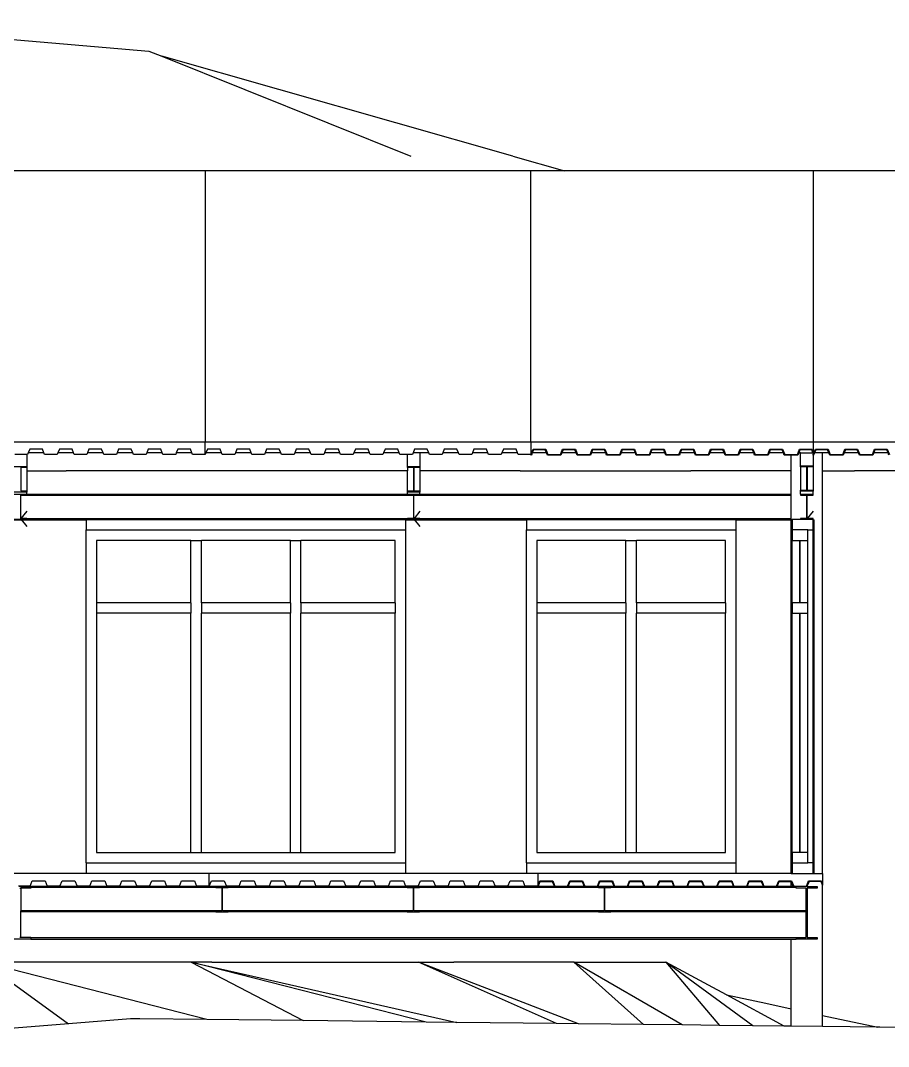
# Model space of a CAD drawing. Extents: x -32.1 to 32.1, y -10.5 to 12.1.
# Drawn here: x 13.04 to 21.32, y 2.33 to 12.11 of the extents above; entities that cross this region are included whole.
import ezdxf

# ---------------------------------------------------------------- set-up
doc = ezdxf.new("R2010")
doc.units = 0
doc.layers.get('0').update_dxf_attribs({"linetype": 'CONTINUOUS'})
doc.layers.add('SECTIONCUTEDGES', color=7, linetype='CONTINUOUS')

msp = doc.modelspace()

# ---------------------------------------------------------------- linework, layer by layer
for p, q in [((10.8756, 12.1131), (14.2617, 11.8211)), ((14.2617, 11.8211), (14.3842, 11.772)), ((17.7317, 10.8211), (14.3842, 11.772)), ((14.3842, 11.772), (16.7617, 10.8211)), ((17.7317, 10.8211), (18.2248, 10.6806)), ((13.4261, 10.6806), (12.3518, 10.6806)), ((13.4823, 10.6806), (13.4261, 10.6806)), ((14.7028, 10.6806), (13.4823, 10.6806)), ((14.7992, 10.6806), (14.7028, 10.6806)), ((14.7992, 10.6806), (14.7992, 8.0976)), ((14.8595, 10.6806), (14.7992, 10.6806)), ((14.9164, 10.6806), (14.8595, 10.6806)), ((14.9899, 10.6806), (14.9164, 10.6806)), ((15.3112, 10.6806), (14.9899, 10.6806)), ((17.0216, 10.6806), (15.3112, 10.6806)), ((17.1129, 10.6806), (17.0216, 10.6806)), ((17.9058, 10.6806), (17.1129, 10.6806)), ((17.9058, 8.0976), (17.9058, 10.6806)), ((17.9466, 10.6806), (17.9058, 10.6806)), ((18.1405, 10.6806), (17.9466, 10.6806)), ((18.2248, 10.6806), (18.1405, 10.6806)), ((20.5988, 10.6806), (18.2248, 10.6806)), ((20.5988, 10.6806), (20.5988, 8.0976)), ((23.2918, 10.6806), (20.5988, 10.6806)), ((13.0972, 7.976), (13.0972, 7.8621)), ((13.2599, 7.9916), (13.111, 7.9916)), ((13.5423, 7.9916), (13.3934, 7.9916)), ((13.8247, 7.9916), (13.6758, 7.9916)), ((14.1071, 7.9916), (13.9582, 7.9916)), ((14.3895, 7.9916), (14.2406, 7.9916)), ((14.672, 7.9916), (14.523, 7.9916)), ((14.9544, 7.9916), (14.8054, 7.9916)), ((15.2172, 7.9916), (15.0879, 7.9916)), ((15.2368, 7.9916), (15.2172, 7.9916)), ((15.5192, 7.9916), (15.3703, 7.9916)), ((15.8016, 7.9916), (15.6527, 7.9916)), ((15.9647, 7.9916), (15.9351, 7.9916)), ((16.084, 7.9916), (15.9647, 7.9916)), ((16.3664, 7.9916), (16.2175, 7.9916)), ((16.6488, 7.9916), (16.4999, 7.9916)), ((16.7272, 7.8621), (16.7272, 7.976)), ((16.8472, 7.9916), (16.7823, 7.9916)), ((16.8511, 7.9916), (16.8472, 7.9916)), ((16.8472, 7.9916), (16.8472, 7.8621)), ((16.9313, 7.9916), (16.8511, 7.9916)), ((17.2137, 7.9916), (17.0648, 7.9916)), ((17.4961, 7.9916), (17.3472, 7.9916)), ((17.686, 7.9916), (17.6296, 7.9916)), ((17.7785, 7.9916), (17.686, 7.9916)), ((18.0547, 7.9916), (17.9182, 7.9916)), ((18.3371, 7.9916), (18.2006, 7.9916)), ((18.6195, 7.9916), (18.483, 7.9916)), ((18.9019, 7.9916), (18.7655, 7.9916)), ((19.1667, 7.9916), (19.0479, 7.9916)), ((19.1844, 7.9916), (19.1667, 7.9916)), ((19.3617, 7.9916), (19.3303, 7.9916)), ((19.4668, 7.9916), (19.3617, 7.9916)), ((19.6636, 7.9916), (19.6127, 7.9916)), ((19.7492, 7.9916), (19.6636, 7.9916)), ((20.0316, 7.9916), (19.8951, 7.9916)), ((20.314, 7.9916), (20.1775, 7.9916)), ((20.3872, 7.8211), (20.3872, 7.9702)), ((20.4772, 7.9916), (20.4599, 7.9916)), ((20.4772, 7.9916), (20.5964, 7.9916)), ((20.4772, 7.8688), (20.4772, 7.9916)), ((20.5972, 7.9897), (20.5972, 7.8688)), ((20.6872, 7.9916), (20.6112, 7.9916)), ((20.7477, 7.9916), (20.6872, 7.9916)), ((20.6872, 7.8211), (20.6872, 7.9916)), ((21.0301, 7.9916), (20.8936, 7.9916)), ((21.1815, 7.9916), (21.1761, 7.9916)), ((21.3125, 7.9916), (21.1815, 7.9916)), ((13.0972, 7.8522), (13.0972, 7.8211)), ((16.7272, 7.8522), (16.7272, 7.8211)), ((16.8472, 7.8522), (16.8472, 7.8211)), ((20.4772, 7.8589), (20.4772, 7.6354)), ((20.5972, 7.8589), (20.5972, 7.6354)), ((13.0972, 7.8211), (13.4717, 7.8211)), ((13.0972, 7.8211), (13.0972, 7.6288)), ((14.5417, 7.8211), (13.4717, 7.8211)), ((15.3417, 7.8211), (14.5417, 7.8211)), ((15.3517, 7.8211), (15.3417, 7.8211)), ((16.1217, 7.8211), (15.3517, 7.8211)), ((16.7272, 7.8211), (16.1217, 7.8211)), ((16.7272, 7.6288), (16.7272, 7.8211)), ((16.8472, 7.8211), (16.8472, 7.6288)), ((17.0217, 7.8211), (16.8472, 7.8211)), ((17.0417, 7.8211), (17.0217, 7.8211)), ((17.8017, 7.8211), (17.0417, 7.8211)), ((17.8017, 7.8211), (17.8617, 7.8211)), ((17.8617, 7.8211), (18.8117, 7.8211)), ((18.8117, 7.8211), (19.4317, 7.8211)), ((20.3872, 7.8211), (19.4317, 7.8211)), ((20.3872, 7.5971), (20.3872, 7.8211)), ((20.6872, 7.8211), (20.9917, 7.8211)), ((20.6872, 7.1896), (20.6872, 7.8211)), ((21.2617, 7.8211), (20.9917, 7.8211)), ((22.9617, 7.8211), (21.2617, 7.8211)), ((13.0972, 7.5971), (13.0972, 7.6188)), ((13.0972, 7.5971), (13.2768, 7.5971)), ((13.0972, 7.5873), (16.7272, 7.5873)), ((13.2768, 7.5971), (13.7584, 7.5971)), ((13.7584, 7.5971), (13.9734, 7.5971)), ((13.9734, 7.5971), (15.4323, 7.5971)), ((15.4323, 7.5971), (15.5981, 7.5971)), ((15.5981, 7.5971), (15.7952, 7.5971)), ((15.7952, 7.5971), (16.7272, 7.5971)), ((16.7272, 7.5971), (16.7272, 7.6188)), ((16.8472, 7.5971), (16.8472, 7.6188)), ((16.8472, 7.5971), (17.1066, 7.5971)), ((16.8472, 7.5873), (20.3872, 7.5873)), ((17.1066, 7.5971), (17.2477, 7.5971)), ((17.2477, 7.5971), (17.4673, 7.5971)), ((17.4673, 7.5971), (18.8408, 7.5971)), ((18.8408, 7.5971), (19.0379, 7.5971)), ((19.0379, 7.5971), (19.4769, 7.5971)), ((19.4769, 7.5971), (20.3872, 7.5971)), ((20.3872, 7.5873), (20.3872, 7.5971)), ((20.3872, 7.3669), (20.3872, 7.5873)), ((20.4772, 7.5971), (20.4772, 7.6255)), ((20.5972, 7.5971), (20.5972, 7.6255)), ((13.0972, 7.4354), (13.0411, 7.3669)), ((16.8472, 7.4354), (16.7911, 7.3669)), ((20.5972, 7.4354), (20.5411, 7.3669)), ((12.5122, 7.3528), (13.6622, 7.3528)), ((13.0414, 7.3571), (13.0972, 7.289)), ((13.0972, 7.3669), (16.7272, 7.3669)), ((13.0972, 7.3571), (16.7272, 7.3571)), ((13.6622, 7.3528), (13.6622, 7.2571)), ((16.7122, 7.3528), (17.8622, 7.3528)), ((16.7122, 7.2571), (16.7122, 7.3528)), ((16.7914, 7.3571), (16.8472, 7.289)), ((16.8472, 7.3669), (20.3872, 7.3669)), ((16.8472, 7.3571), (20.3872, 7.3571)), ((17.8622, 7.3528), (17.8622, 7.2571)), ((19.8622, 7.3528), (20.3872, 7.3528)), ((19.8622, 7.2571), (19.8622, 7.3528)), ((20.3872, 7.3571), (20.3872, 7.3669)), ((20.3872, 7.3571), (20.3972, 7.3571)), ((20.3872, 3.9828), (20.3872, 7.3528)), ((20.3872, 7.3528), (20.3972, 7.3528)), ((20.5972, 7.3528), (20.6072, 7.3528)), ((20.6072, 3.9828), (20.6072, 7.3528)), ((13.6622, 4.0828), (13.6622, 7.2571)), ((13.6622, 7.2571), (16.7122, 7.2571)), ((16.7122, 4.0828), (16.7122, 7.2571)), ((17.8622, 4.0828), (17.8622, 7.2571)), ((17.8622, 7.2571), (19.8622, 7.2571)), ((19.8622, 4.0828), (19.8622, 7.2571)), ((20.5972, 4.0828), (20.5972, 7.2571)), ((20.5972, 7.2571), (20.5972, 4.0828)), ((13.7622, 7.1571), (13.7622, 6.5628)), ((14.6622, 7.1571), (13.7622, 7.1571)), ((14.6622, 7.1571), (14.7622, 7.1571)), ((14.6622, 6.5628), (14.6622, 7.1571)), ((14.7622, 6.5628), (14.7622, 7.1571)), ((15.6122, 7.1571), (14.7622, 7.1571)), ((15.6122, 7.1571), (15.7122, 7.1571)), ((15.6122, 6.5628), (15.6122, 7.1571)), ((15.7122, 6.5628), (15.7122, 7.1571)), ((16.6122, 7.1571), (15.7122, 7.1571)), ((16.6122, 6.5628), (16.6122, 7.1571)), ((17.9622, 7.1571), (17.9622, 6.5628)), ((18.8122, 7.1571), (17.9622, 7.1571)), ((18.8122, 7.1571), (18.9122, 7.1571)), ((18.8122, 6.5628), (18.8122, 7.1571)), ((18.9122, 6.5628), (18.9122, 7.1571)), ((19.7622, 7.1571), (18.9122, 7.1571)), ((19.7622, 6.5628), (19.7622, 7.1571)), ((20.3972, 6.5628), (20.3972, 7.1571)), ((20.5472, 6.5628), (20.5472, 7.1571)), ((20.6872, 6.8211), (20.6872, 7.1896)), ((20.6872, 6.5075), (20.6872, 6.8211)), ((14.6622, 6.5628), (13.7622, 6.5628)), ((13.7622, 6.5628), (13.7622, 6.4628)), ((14.6622, 6.5628), (14.6622, 6.4628)), ((15.6122, 6.5628), (14.7622, 6.5628)), ((14.7622, 6.5628), (14.7622, 6.4628)), ((15.6122, 6.5628), (15.6122, 6.4628)), ((16.6122, 6.5628), (15.7122, 6.5628)), ((15.7122, 6.5628), (15.7122, 6.4628)), ((16.6122, 6.5628), (16.6122, 6.4628)), ((18.8122, 6.5628), (17.9622, 6.5628)), ((17.9622, 6.5628), (17.9622, 6.4628)), ((18.8122, 6.5628), (18.8122, 6.4628)), ((19.7622, 6.5628), (18.9122, 6.5628)), ((18.9122, 6.5628), (18.9122, 6.4628)), ((19.7622, 6.5628), (19.7622, 6.4628)), ((14.6622, 6.4628), (13.7622, 6.4628)), ((13.7622, 6.4628), (13.7622, 4.1828)), ((14.6622, 4.1828), (14.6622, 6.4628)), ((15.6122, 6.4628), (14.7622, 6.4628)), ((14.7622, 4.1828), (14.7622, 6.4628)), ((15.6122, 4.1828), (15.6122, 6.4628)), ((16.6122, 6.4628), (15.7122, 6.4628)), ((15.7122, 4.1828), (15.7122, 6.4628)), ((16.6122, 4.1828), (16.6122, 6.4628)), ((18.8122, 6.4628), (17.9622, 6.4628)), ((17.9622, 6.4628), (17.9622, 4.1828)), ((18.8122, 4.1828), (18.8122, 6.4628)), ((19.7622, 6.4628), (18.9122, 6.4628)), ((18.9122, 4.1828), (18.9122, 6.4628)), ((19.7622, 4.1828), (19.7622, 6.4628)), ((20.3972, 4.1828), (20.3972, 6.4628)), ((20.5472, 4.1828), (20.5472, 6.4628)), ((20.6872, 5.9641), (20.6872, 6.5075)), ((20.6872, 5.8975), (20.6872, 5.9641)), ((20.6872, 5.8211), (20.6872, 5.8975)), ((20.6872, 4.9237), (20.6872, 5.8211)), ((20.6872, 4.8705), (20.6872, 4.9237)), ((20.6872, 4.8211), (20.6872, 4.8705)), ((20.6872, 3.9828), (20.6872, 4.8211)), ((13.7622, 4.1828), (14.6622, 4.1828)), ((14.6622, 4.1828), (14.7622, 4.1828)), ((14.7622, 4.1828), (15.6122, 4.1828)), ((15.6122, 4.1828), (15.7122, 4.1828)), ((15.7122, 4.1828), (16.6122, 4.1828)), ((17.9622, 4.1828), (18.8122, 4.1828)), ((18.8122, 4.1828), (18.9122, 4.1828)), ((18.9122, 4.1828), (19.7622, 4.1828)), ((13.6622, 4.0828), (16.7122, 4.0828)), ((13.6622, 4.0828), (13.6622, 3.9828)), ((16.7122, 3.9828), (16.7122, 4.0828)), ((17.8622, 4.0828), (19.8622, 4.0828)), ((17.8622, 4.0828), (17.8622, 3.9828)), ((19.8622, 3.9828), (19.8622, 4.0828)), ((13.0291, 3.8411), (13.0391, 3.8411)), ((13.1341, 3.8473), (13.0391, 3.8473)), ((13.0391, 3.8473), (13.0391, 3.8411)), ((13.1502, 3.8571), (13.1341, 3.8571)), ((14.8991, 3.8473), (13.1341, 3.8473)), ((14.8991, 3.8571), (13.1502, 3.8571)), ((16.5338, 3.8571), (15.0191, 3.8571)), ((16.7241, 3.8473), (15.0191, 3.8473)), ((16.608, 3.8571), (16.5338, 3.8571)), ((16.7241, 3.8571), (16.608, 3.8571)), ((17.9709, 3.8571), (16.8441, 3.8571)), ((18.5491, 3.8473), (16.8441, 3.8473)), ((18.1297, 3.8571), (17.9748, 3.8571)), ((17.9758, 3.8571), (17.9758, 3.8593)), ((18.4146, 3.8571), (18.2597, 3.8571)), ((18.5491, 3.8571), (18.5446, 3.8571)), ((18.6994, 3.8571), (18.6691, 3.8571)), ((20.4372, 3.8473), (18.6691, 3.8473)), ((18.9843, 3.8571), (18.8294, 3.8571)), ((19.2692, 3.8571), (19.1143, 3.8571)), ((19.554, 3.8571), (19.3991, 3.8571)), ((19.8389, 3.8571), (19.684, 3.8571)), ((20.0732, 3.8571), (19.9688, 3.8571)), ((20.1237, 3.8571), (20.0732, 3.8571)), ((20.3872, 3.8571), (20.2537, 3.8571)), ((20.3872, 3.8571), (20.3872, 3.9071)), ((20.4086, 3.8571), (20.3872, 3.8571)), ((20.6872, 3.8314), (20.6872, 3.8724)), ((20.6872, 3.685), (20.6872, 3.8314)), ((14.8991, 3.6269), (13.0391, 3.6269)), ((16.7241, 3.6269), (15.0191, 3.6269)), ((18.5491, 3.6269), (16.8441, 3.6269)), ((20.5322, 3.6269), (18.6691, 3.6269)), ((20.6872, 3.4436), (20.6872, 3.685)), ((14.8991, 3.6171), (13.0391, 3.6171)), ((16.7241, 3.6171), (15.0191, 3.6171)), ((18.5491, 3.6171), (16.8441, 3.6171)), ((20.5322, 3.6171), (18.6691, 3.6171)), ((20.6872, 3.1282), (20.6872, 3.4436)), ((13.0391, 3.3731), (13.0291, 3.3731)), ((13.1341, 3.3731), (20.4372, 3.3731)), ((13.1341, 3.3571), (13.9533, 3.3571)), ((13.9533, 3.3571), (14.285, 3.3571)), ((14.285, 3.3571), (16.9807, 3.3571)), ((16.9807, 3.3571), (18.0432, 3.3571)), ((18.0432, 3.3571), (18.1314, 3.3571)), ((18.1314, 3.3571), (19.2141, 3.3571)), ((19.2141, 3.3571), (19.9983, 3.3571)), ((19.9983, 3.3571), (20.3872, 3.3571)), ((20.3872, 3.2279), (20.3872, 3.3571)), ((20.3872, 3.3571), (20.4372, 3.3571)), ((20.3872, 2.8211), (20.3872, 3.2279)), ((14.8154, 2.5905), (12.6838, 3.1371)), ((12.6838, 3.1371), (13.4957, 2.5487)), ((13.4106, 3.1371), (12.8463, 3.1371)), ((14.3713, 3.1371), (13.4106, 3.1371)), ((14.6638, 3.1371), (14.3713, 3.1371)), ((16.9053, 2.5667), (14.6638, 3.1371)), ((14.6638, 3.1371), (15.7332, 2.5801)), ((14.6638, 3.1371), (17.1996, 2.5634)), ((14.8603, 3.1371), (14.6638, 3.1371)), ((14.8603, 3.1371), (16.8338, 3.1371)), ((18.1489, 2.5526), (16.8338, 3.1371)), ((18.3597, 2.5502), (16.8338, 3.1371)), ((16.8338, 3.1371), (17.1699, 3.1371)), ((18.3138, 3.1371), (17.1699, 3.1371)), ((19.3486, 2.5389), (18.3138, 3.1371)), ((18.3138, 3.1371), (18.979, 2.5431)), ((18.3138, 3.1371), (18.7362, 3.1371)), ((18.7362, 3.1371), (18.8662, 3.1371)), ((18.8662, 3.1371), (19.1938, 3.1371)), ((20.0238, 2.5312), (19.1938, 3.1371)), ((19.1938, 3.1371), (19.7057, 2.5348)), ((19.6005, 2.9172), (19.1938, 3.1371)), ((20.6872, 2.8211), (20.6872, 3.1282)), ((19.7715, 2.8248), (19.6005, 2.9172)), ((19.7715, 2.8248), (20.1474, 2.7448)), ((20.3208, 2.5278), (19.7715, 2.8248)), ((20.1474, 2.7448), (20.3872, 2.6938)), ((20.3872, 2.7133), (20.3872, 2.8211)), ((20.6872, 2.6439), (20.6872, 2.8211)), ((20.3872, 2.6938), (20.3872, 2.7133)), ((20.3872, 2.5271), (20.3872, 2.6938)), ((20.6872, 2.63), (20.6872, 2.6439)), ((20.6872, 2.63), (21.215, 2.5177)), ((20.6872, 2.5237), (20.6872, 2.63))]:
    msp.add_line(p, q)
at = {"layer": 'SECTIONCUTEDGES'}
for p, q in [((11.6927, 8.0976), (14.7992, 8.0976)), ((13.1249, 8.0267), (13.111, 7.9916)), ((13.2459, 8.0267), (13.1249, 8.0267)), ((13.2599, 7.9916), (13.2459, 8.0267)), ((13.4073, 8.0267), (13.3934, 7.9916)), ((13.5284, 8.0267), (13.4073, 8.0267)), ((13.5423, 7.9916), (13.5284, 8.0267)), ((13.6897, 8.0267), (13.6758, 7.9916)), ((13.8108, 8.0267), (13.6897, 8.0267)), ((13.8247, 7.9916), (13.8108, 8.0267)), ((13.9721, 8.0267), (13.9582, 7.9916)), ((14.0932, 8.0267), (13.9721, 8.0267)), ((14.1071, 7.9916), (14.0932, 8.0267)), ((14.2546, 8.0267), (14.2406, 7.9916)), ((14.3756, 8.0267), (14.2546, 8.0267)), ((14.3895, 7.9916), (14.3756, 8.0267)), ((14.537, 8.0267), (14.523, 7.9916)), ((14.658, 8.0267), (14.537, 8.0267)), ((14.672, 7.9916), (14.658, 8.0267)), ((14.7992, 8.0976), (17.9058, 8.0976)), ((14.7992, 7.976), (14.7992, 8.0976)), ((14.8194, 8.0267), (14.8054, 7.9916)), ((14.9404, 8.0267), (14.8194, 8.0267)), ((14.9544, 7.9916), (14.9404, 8.0267)), ((15.1018, 8.0267), (15.0879, 7.9916)), ((15.2228, 8.0267), (15.1018, 8.0267)), ((15.2368, 7.9916), (15.2228, 8.0267)), ((15.3842, 8.0267), (15.3703, 7.9916)), ((15.5052, 8.0267), (15.3842, 8.0267)), ((15.5192, 7.9916), (15.5052, 8.0267)), ((15.6666, 8.0267), (15.6527, 7.9916)), ((15.7877, 8.0267), (15.6666, 8.0267)), ((15.8016, 7.9916), (15.7877, 8.0267)), ((15.949, 8.0267), (15.9351, 7.9916)), ((16.0701, 8.0267), (15.949, 8.0267)), ((16.084, 7.9916), (16.0701, 8.0267)), ((16.2315, 8.0267), (16.2175, 7.9916)), ((16.3525, 8.0267), (16.2315, 8.0267)), ((16.3664, 7.9916), (16.3525, 8.0267)), ((16.5139, 8.0267), (16.4999, 7.9916)), ((16.6349, 8.0267), (16.5139, 8.0267)), ((16.6488, 7.9916), (16.6349, 8.0267)), ((16.7963, 8.0267), (16.7823, 7.9916)), ((16.9173, 8.0267), (16.7963, 8.0267)), ((16.9313, 7.9916), (16.9173, 8.0267)), ((17.0787, 8.0267), (17.0648, 7.9916)), ((17.1997, 8.0267), (17.0787, 8.0267)), ((17.2137, 7.9916), (17.1997, 8.0267)), ((17.3611, 8.0267), (17.3472, 7.9916)), ((17.4821, 8.0267), (17.3611, 8.0267)), ((17.4961, 7.9916), (17.4821, 8.0267)), ((17.6435, 8.0267), (17.6296, 7.9916)), ((17.7646, 8.0267), (17.6435, 8.0267)), ((17.7785, 7.9916), (17.7646, 8.0267)), ((17.9058, 8.0976), (17.9058, 7.976)), ((17.9058, 8.0976), (20.5988, 8.0976)), ((17.9058, 7.976), (17.9259, 8.0267)), ((17.9298, 8.0209), (17.9182, 7.9916)), ((17.9259, 8.0267), (18.047, 8.0267)), ((18.0431, 8.0209), (17.9298, 8.0209)), ((18.0547, 7.9916), (18.0431, 8.0209)), ((18.047, 8.0267), (18.0671, 7.976)), ((18.1882, 7.976), (18.2084, 8.0267)), ((18.2123, 8.0209), (18.2006, 7.9916)), ((18.2084, 8.0267), (18.3294, 8.0267)), ((18.3255, 8.0209), (18.2123, 8.0209)), ((18.3371, 7.9916), (18.3255, 8.0209)), ((18.3294, 8.0267), (18.3496, 7.976)), ((18.4706, 7.976), (18.4908, 8.0267)), ((18.4947, 8.0209), (18.483, 7.9916)), ((18.4908, 8.0267), (18.6118, 8.0267)), ((18.6079, 8.0209), (18.4947, 8.0209)), ((18.6195, 7.9916), (18.6079, 8.0209)), ((18.6118, 8.0267), (18.632, 7.976)), ((18.753, 7.976), (18.7732, 8.0267)), ((18.7771, 8.0209), (18.7655, 7.9916)), ((18.7732, 8.0267), (18.8942, 8.0267)), ((18.8903, 8.0209), (18.7771, 8.0209)), ((18.9019, 7.9916), (18.8903, 8.0209)), ((18.8942, 8.0267), (18.9144, 7.976)), ((19.0354, 7.976), (19.0556, 8.0267)), ((19.0595, 8.0209), (19.0479, 7.9916)), ((19.0556, 8.0267), (19.1766, 8.0267)), ((19.1727, 8.0209), (19.0595, 8.0209)), ((19.1844, 7.9916), (19.1727, 8.0209)), ((19.1766, 8.0267), (19.1968, 7.976)), ((19.3178, 7.976), (19.338, 8.0267)), ((19.3419, 8.0209), (19.3303, 7.9916)), ((19.338, 8.0267), (19.459, 8.0267)), ((19.4551, 8.0209), (19.3419, 8.0209)), ((19.4668, 7.9916), (19.4551, 8.0209)), ((19.459, 8.0267), (19.4792, 7.976)), ((19.6002, 7.976), (19.6204, 8.0267)), ((19.6243, 8.0209), (19.6127, 7.9916)), ((19.6204, 8.0267), (19.7415, 8.0267)), ((19.7375, 8.0209), (19.6243, 8.0209)), ((19.7492, 7.9916), (19.7375, 8.0209)), ((19.7415, 8.0267), (19.7616, 7.976)), ((19.8827, 7.976), (19.9028, 8.0267)), ((19.9067, 8.0209), (19.8951, 7.9916)), ((19.9028, 8.0267), (20.0239, 8.0267)), ((20.02, 8.0209), (19.9067, 8.0209)), ((20.0316, 7.9916), (20.02, 8.0209)), ((20.0239, 8.0267), (20.044, 7.976)), ((20.1651, 7.976), (20.1852, 8.0267)), ((20.1892, 8.0209), (20.1775, 7.9916)), ((20.1852, 8.0267), (20.3063, 8.0267)), ((20.3024, 8.0209), (20.1892, 8.0209)), ((20.314, 7.9916), (20.3024, 8.0209)), ((20.3063, 8.0267), (20.3265, 7.976)), ((20.4475, 7.976), (20.4677, 8.0267)), ((20.4716, 8.0209), (20.4599, 7.9916)), ((20.4677, 8.0267), (20.5887, 8.0267)), ((20.5848, 8.0209), (20.4716, 8.0209)), ((20.5964, 7.9916), (20.5848, 8.0209)), ((20.5887, 8.0267), (20.5988, 8.0013)), ((20.5988, 8.0976), (20.5988, 8.0013)), ((20.5988, 8.0976), (23.2918, 8.0976)), ((20.5988, 7.976), (20.619, 8.0267)), ((20.6229, 8.0209), (20.6112, 7.9916)), ((20.619, 8.0267), (20.74, 8.0267)), ((20.7361, 8.0209), (20.6229, 8.0209)), ((20.7477, 7.9916), (20.7361, 8.0209)), ((20.74, 8.0267), (20.7602, 7.976)), ((20.8812, 7.976), (20.9014, 8.0267)), ((20.9053, 8.0209), (20.8936, 7.9916)), ((20.9014, 8.0267), (21.0224, 8.0267)), ((21.0185, 8.0209), (20.9053, 8.0209)), ((21.0301, 7.9916), (21.0185, 8.0209)), ((21.0224, 8.0267), (21.0426, 7.976)), ((21.1636, 7.976), (21.1838, 8.0267)), ((21.1877, 8.0209), (21.1761, 7.9916)), ((21.1838, 8.0267), (21.3048, 8.0267)), ((21.3009, 8.0209), (21.1877, 8.0209)), ((21.3125, 7.9916), (21.3009, 8.0209)), ((21.3048, 8.0267), (21.325, 7.976)), ((13.0972, 7.976), (12.9837, 7.976)), ((13.1047, 7.976), (13.0972, 7.976)), ((13.111, 7.9916), (13.1047, 7.976)), ((13.2661, 7.976), (13.2599, 7.9916)), ((13.3871, 7.976), (13.2661, 7.976)), ((13.3934, 7.9916), (13.3871, 7.976)), ((13.5485, 7.976), (13.5423, 7.9916)), ((13.6696, 7.976), (13.5485, 7.976)), ((13.6758, 7.9916), (13.6696, 7.976)), ((13.8309, 7.976), (13.8247, 7.9916)), ((13.952, 7.976), (13.8309, 7.976)), ((13.9582, 7.9916), (13.952, 7.976)), ((14.1134, 7.976), (14.1071, 7.9916)), ((14.2344, 7.976), (14.1134, 7.976)), ((14.2406, 7.9916), (14.2344, 7.976)), ((14.3958, 7.976), (14.3895, 7.9916)), ((14.4157, 7.976), (14.3958, 7.976)), ((14.4905, 7.976), (14.4157, 7.976)), ((14.5168, 7.976), (14.4905, 7.976)), ((14.523, 7.9916), (14.5168, 7.976)), ((14.6782, 7.976), (14.672, 7.9916)), ((14.7992, 7.976), (14.6782, 7.976)), ((14.8054, 7.9916), (14.7992, 7.976)), ((14.9606, 7.976), (14.9544, 7.9916)), ((15.0816, 7.976), (14.9606, 7.976)), ((15.0879, 7.9916), (15.0816, 7.976)), ((15.243, 7.976), (15.2368, 7.9916)), ((15.32, 7.976), (15.243, 7.976)), ((15.364, 7.976), (15.32, 7.976)), ((15.3703, 7.9916), (15.364, 7.976)), ((15.5254, 7.976), (15.5192, 7.9916)), ((15.6465, 7.976), (15.5254, 7.976)), ((15.6527, 7.9916), (15.6465, 7.976)), ((15.8078, 7.976), (15.8016, 7.9916)), ((15.9289, 7.976), (15.8078, 7.976)), ((15.9351, 7.9916), (15.9289, 7.976)), ((16.0902, 7.976), (16.084, 7.9916)), ((16.1062, 7.976), (16.0902, 7.976)), ((16.2113, 7.976), (16.1062, 7.976)), ((16.2175, 7.9916), (16.2113, 7.976)), ((16.3727, 7.976), (16.3664, 7.9916)), ((16.4937, 7.976), (16.3727, 7.976)), ((16.4999, 7.9916), (16.4937, 7.976)), ((16.6551, 7.976), (16.6488, 7.9916)), ((16.7272, 7.976), (16.6551, 7.976)), ((16.7761, 7.976), (16.7272, 7.976)), ((16.7823, 7.9916), (16.7761, 7.976)), ((16.9375, 7.976), (16.9313, 7.9916)), ((17.0585, 7.976), (16.9375, 7.976)), ((17.0648, 7.9916), (17.0585, 7.976)), ((17.2199, 7.976), (17.2137, 7.9916)), ((17.3409, 7.976), (17.2199, 7.976)), ((17.3472, 7.9916), (17.3409, 7.976)), ((17.5023, 7.976), (17.4961, 7.9916)), ((17.5259, 7.976), (17.5023, 7.976)), ((17.5766, 7.976), (17.5259, 7.976)), ((17.6234, 7.976), (17.5766, 7.976)), ((17.6296, 7.9916), (17.6234, 7.976)), ((17.7847, 7.976), (17.7785, 7.9916)), ((17.9058, 7.976), (17.7847, 7.976)), ((17.9058, 7.976), (17.9058, 7.9702)), ((17.9097, 7.9702), (17.9058, 7.9702)), ((17.9182, 7.9916), (17.9097, 7.9702)), ((18.0632, 7.9702), (18.0547, 7.9916)), ((18.1921, 7.9702), (18.0632, 7.9702)), ((18.0671, 7.976), (18.1882, 7.976)), ((18.2006, 7.9916), (18.1921, 7.9702)), ((18.3456, 7.9702), (18.3371, 7.9916)), ((18.4745, 7.9702), (18.3456, 7.9702)), ((18.3496, 7.976), (18.4706, 7.976)), ((18.483, 7.9916), (18.4745, 7.9702)), ((18.6281, 7.9702), (18.6195, 7.9916)), ((18.7569, 7.9702), (18.6281, 7.9702)), ((18.632, 7.976), (18.753, 7.976)), ((18.7655, 7.9916), (18.7569, 7.9702)), ((18.9105, 7.9702), (18.9019, 7.9916)), ((19.0393, 7.9702), (18.9105, 7.9702)), ((18.9144, 7.976), (19.0354, 7.976)), ((19.0479, 7.9916), (19.0393, 7.9702)), ((19.1904, 7.9764), (19.1844, 7.9916)), ((19.1929, 7.9702), (19.1904, 7.9764)), ((19.2, 7.9702), (19.1929, 7.9702)), ((19.1968, 7.976), (19.3178, 7.976)), ((19.3217, 7.9702), (19.2, 7.9702)), ((19.3303, 7.9916), (19.3217, 7.9702)), ((19.4753, 7.9702), (19.4668, 7.9916)), ((19.6042, 7.9702), (19.4753, 7.9702)), ((19.4792, 7.976), (19.6002, 7.976)), ((19.6127, 7.9916), (19.6042, 7.9702)), ((19.7577, 7.9702), (19.7492, 7.9916)), ((19.8866, 7.9702), (19.7577, 7.9702)), ((19.7616, 7.976), (19.8827, 7.976)), ((19.8951, 7.9916), (19.8866, 7.9702)), ((20.0401, 7.9702), (20.0316, 7.9916)), ((20.169, 7.9702), (20.0401, 7.9702)), ((20.044, 7.976), (20.1651, 7.976)), ((20.1775, 7.9916), (20.169, 7.9702)), ((20.3225, 7.9702), (20.314, 7.9916)), ((20.3872, 7.9702), (20.3225, 7.9702)), ((20.3265, 7.976), (20.4475, 7.976)), ((20.4514, 7.9702), (20.3872, 7.9702)), ((20.4599, 7.9916), (20.4514, 7.9702)), ((20.5972, 7.9897), (20.5964, 7.9916)), ((20.5988, 7.9857), (20.5972, 7.9897)), ((20.5988, 8.0013), (20.5988, 7.9857)), ((20.5988, 7.9857), (20.5988, 7.976)), ((20.5988, 7.9702), (20.5988, 7.976)), ((20.6027, 7.9702), (20.5988, 7.9702)), ((20.6112, 7.9916), (20.6027, 7.9702)), ((20.7563, 7.9702), (20.7477, 7.9916)), ((20.8851, 7.9702), (20.7563, 7.9702)), ((20.7602, 7.976), (20.8812, 7.976)), ((20.8936, 7.9916), (20.8851, 7.9702)), ((21.0387, 7.9702), (21.0301, 7.9916)), ((21.1675, 7.9702), (21.0387, 7.9702)), ((21.0426, 7.976), (21.1636, 7.976)), ((21.1761, 7.9916), (21.1675, 7.9702)), ((21.3211, 7.9702), (21.3125, 7.9916)), ((12.9772, 7.8621), (13.0972, 7.8621)), ((13.0403, 7.8522), (13.0403, 7.6288)), ((13.0972, 7.8522), (13.0403, 7.8522)), ((13.0972, 7.8621), (13.0972, 7.8522)), ((16.7272, 7.8522), (16.7272, 7.8621)), ((16.7272, 7.8621), (16.8472, 7.8621)), ((16.7841, 7.8522), (16.7272, 7.8522)), ((16.7841, 7.8522), (16.7841, 7.6288)), ((16.7903, 7.8522), (16.7903, 7.6288)), ((16.8472, 7.8522), (16.7903, 7.8522)), ((16.8472, 7.8621), (16.8472, 7.8522)), ((20.4772, 7.8589), (20.4772, 7.8688)), ((20.4772, 7.8688), (20.5972, 7.8688)), ((20.5341, 7.8589), (20.4772, 7.8589)), ((20.5341, 7.8589), (20.5341, 7.6354)), ((20.5403, 7.8589), (20.5403, 7.6354)), ((20.5972, 7.8589), (20.5403, 7.8589)), ((20.5972, 7.8688), (20.5972, 7.8589)), ((13.0403, 7.6288), (13.0972, 7.6288)), ((13.0972, 7.6288), (13.0972, 7.6188)), ((16.7272, 7.6288), (16.7841, 7.6288)), ((16.7272, 7.6188), (16.7272, 7.6288)), ((16.7903, 7.6288), (16.8472, 7.6288)), ((16.8472, 7.6288), (16.8472, 7.6188)), ((20.4772, 7.6354), (20.5341, 7.6354)), ((20.4772, 7.6255), (20.4772, 7.6354)), ((20.5403, 7.6354), (20.5972, 7.6354)), ((20.5972, 7.6354), (20.5972, 7.6255)), ((13.0972, 7.6188), (12.9772, 7.6188)), ((12.9772, 7.5971), (13.0972, 7.5971)), ((13.0403, 7.3669), (13.0403, 7.5873)), ((13.0403, 7.5873), (13.0972, 7.5873)), ((13.0972, 7.5873), (13.0972, 7.5971)), ((16.8472, 7.6188), (16.7272, 7.6188)), ((16.7272, 7.5971), (16.7272, 7.5873)), ((16.7272, 7.5971), (16.8472, 7.5971)), ((16.7272, 7.5873), (16.7841, 7.5873)), ((16.7841, 7.5873), (16.7841, 7.3669)), ((16.7903, 7.3669), (16.7903, 7.5873)), ((16.7903, 7.5873), (16.8472, 7.5873)), ((16.8472, 7.5873), (16.8472, 7.5971)), ((20.5972, 7.6255), (20.4772, 7.6255)), ((20.4772, 7.5971), (20.4772, 7.5873)), ((20.4772, 7.5971), (20.5972, 7.5971)), ((20.4772, 7.5873), (20.5341, 7.5873)), ((20.5341, 7.5873), (20.5341, 7.3669)), ((20.5403, 7.3669), (20.5403, 7.5873)), ((20.5403, 7.5873), (20.5972, 7.5873)), ((20.5972, 7.5873), (20.5972, 7.5971)), ((13.0972, 7.3571), (12.9772, 7.3571)), ((13.0972, 7.3669), (13.0403, 7.3669)), ((13.0972, 7.3571), (13.0972, 7.3669)), ((16.7272, 7.3669), (16.7272, 7.3571)), ((16.7841, 7.3669), (16.7272, 7.3669)), ((16.8472, 7.3571), (16.7272, 7.3571)), ((16.8472, 7.3669), (16.7903, 7.3669)), ((16.8472, 7.3571), (16.8472, 7.3669)), ((20.4772, 7.3571), (20.3972, 7.3571)), ((20.3972, 7.3571), (20.3972, 7.3528)), ((20.3972, 7.3528), (20.3972, 7.2571)), ((20.4772, 7.3669), (20.4772, 7.3571)), ((20.5341, 7.3669), (20.4772, 7.3669)), ((20.5972, 7.3571), (20.4772, 7.3571)), ((20.5972, 7.3669), (20.5403, 7.3669)), ((20.5972, 7.3571), (20.5972, 7.3669)), ((20.5972, 7.3528), (20.5972, 7.3571)), ((20.5972, 7.2571), (20.5972, 7.3528)), ((20.3972, 7.2571), (20.3972, 7.1571)), ((20.5472, 7.2571), (20.3972, 7.2571)), ((20.5472, 7.2571), (20.5972, 7.2571)), ((20.5472, 7.1571), (20.5472, 7.2571)), ((20.3972, 7.1571), (20.4722, 7.1571)), ((20.4722, 7.1571), (20.4725, 6.5628)), ((20.4725, 7.1571), (20.4722, 7.1571)), ((20.4725, 7.1571), (20.5472, 7.1571)), ((20.4725, 6.5628), (20.4725, 7.1571)), ((20.3972, 6.5628), (20.3972, 6.4628)), ((20.4725, 6.5628), (20.3972, 6.5628)), ((20.5472, 6.5628), (20.4725, 6.5628)), ((20.5472, 6.4628), (20.5472, 6.5628)), ((20.3972, 6.4628), (20.4722, 6.4628)), ((20.4722, 6.4628), (20.4725, 4.1828)), ((20.4725, 6.4628), (20.4722, 6.4628)), ((20.4725, 6.4628), (20.5472, 6.4628)), ((20.4725, 4.1828), (20.4725, 6.4628)), ((20.3972, 4.1828), (20.3972, 4.0828)), ((20.4725, 4.1828), (20.3972, 4.1828)), ((20.5472, 4.1828), (20.4725, 4.1828)), ((20.5472, 4.0828), (20.5472, 4.1828)), ((20.3972, 4.0828), (20.5472, 4.0828)), ((20.3972, 4.0828), (20.3972, 3.9828)), ((20.5972, 4.0828), (20.5472, 4.0828)), ((20.5972, 3.9828), (20.5972, 4.0828)), ((13.6622, 3.9828), (12.5122, 3.9828)), ((13.1283, 3.8628), (13.1487, 3.9128)), ((13.1487, 3.9128), (13.2708, 3.9128)), ((13.2708, 3.9128), (13.2709, 3.9125)), ((13.2709, 3.9125), (13.2911, 3.8628)), ((13.4132, 3.8628), (13.4335, 3.9128)), ((13.4335, 3.9128), (13.5556, 3.9128)), ((13.5556, 3.9128), (13.576, 3.8628)), ((14.8375, 3.9828), (13.6622, 3.9828)), ((13.6981, 3.8628), (13.7184, 3.9128)), ((13.7184, 3.9128), (13.8405, 3.9128)), ((13.8405, 3.9128), (13.8608, 3.8628)), ((13.9829, 3.8628), (14.0033, 3.9128)), ((14.0033, 3.9128), (14.1253, 3.9128)), ((14.1253, 3.9128), (14.1457, 3.8628)), ((14.2678, 3.8628), (14.2881, 3.9128)), ((14.2881, 3.9128), (14.4102, 3.9128)), ((14.4102, 3.9128), (14.4305, 3.8628)), ((14.5526, 3.8628), (14.573, 3.9128)), ((14.573, 3.9128), (14.695, 3.9128)), ((14.695, 3.9128), (14.7154, 3.8628)), ((14.8375, 3.8628), (14.8375, 3.9828)), ((16.7122, 3.9828), (14.8375, 3.9828)), ((14.8375, 3.8628), (14.8578, 3.9128)), ((14.8578, 3.9128), (14.9799, 3.9128)), ((14.9799, 3.9128), (15.0003, 3.8628)), ((15.1223, 3.8628), (15.1427, 3.9128)), ((15.1427, 3.9128), (15.2648, 3.9128)), ((15.2648, 3.9128), (15.2851, 3.8628)), ((15.4275, 3.9128), (15.4072, 3.8628)), ((15.4275, 3.9128), (15.5496, 3.9128)), ((15.5496, 3.9128), (15.57, 3.8628)), ((15.692, 3.8628), (15.7124, 3.9128)), ((15.7124, 3.9128), (15.8345, 3.9128)), ((15.8345, 3.9128), (15.8548, 3.8628)), ((15.9769, 3.8628), (15.9973, 3.9128)), ((15.9973, 3.9128), (16.1193, 3.9128)), ((16.1193, 3.9128), (16.1397, 3.8628)), ((16.2618, 3.8628), (16.2821, 3.9128)), ((16.2821, 3.9128), (16.4042, 3.9128)), ((16.4042, 3.9128), (16.4245, 3.8628)), ((16.5466, 3.8628), (16.567, 3.9128)), ((16.567, 3.9128), (16.6486, 3.9128)), ((16.6486, 3.9128), (16.689, 3.9128)), ((16.689, 3.9128), (16.7094, 3.8628)), ((17.8622, 3.9828), (16.7122, 3.9828)), ((16.8315, 3.8628), (16.8518, 3.9128)), ((16.8518, 3.9128), (16.9739, 3.9128)), ((16.9739, 3.9128), (16.9942, 3.8628)), ((17.1163, 3.8628), (17.1367, 3.9128)), ((17.1367, 3.9128), (17.2588, 3.9128)), ((17.2588, 3.9128), (17.2791, 3.8628)), ((17.4012, 3.8628), (17.4215, 3.9128)), ((17.4215, 3.9128), (17.5436, 3.9128)), ((17.5436, 3.9128), (17.564, 3.8628)), ((17.686, 3.8628), (17.7064, 3.9128)), ((17.7064, 3.9128), (17.8285, 3.9128)), ((17.8285, 3.9128), (17.8488, 3.8628)), ((17.9709, 3.9828), (17.8622, 3.9828)), ((17.9709, 3.9828), (17.9709, 3.8628)), ((19.8622, 3.9828), (17.9709, 3.9828)), ((17.9709, 3.8628), (17.9912, 3.9128)), ((17.9912, 3.9128), (18.1133, 3.9128)), ((18.1133, 3.9128), (18.1337, 3.8628)), ((18.2558, 3.8628), (18.2761, 3.9128)), ((18.2761, 3.9128), (18.3982, 3.9128)), ((18.3982, 3.9128), (18.4185, 3.8628)), ((18.5406, 3.8628), (18.561, 3.9128)), ((18.561, 3.9128), (18.683, 3.9128)), ((18.683, 3.9128), (18.7034, 3.8628)), ((18.8255, 3.8628), (18.8458, 3.9128)), ((18.8458, 3.9128), (18.9679, 3.9128)), ((18.9679, 3.9128), (18.9882, 3.8628)), ((19.1103, 3.8628), (19.1307, 3.9128)), ((19.1307, 3.9128), (19.2528, 3.9128)), ((19.2528, 3.9128), (19.2731, 3.8628)), ((19.3952, 3.8628), (19.4155, 3.9128)), ((19.4155, 3.9128), (19.5376, 3.9128)), ((19.5376, 3.9128), (19.558, 3.8628)), ((19.68, 3.8628), (19.7004, 3.9128)), ((19.7004, 3.9128), (19.8225, 3.9128)), ((19.8225, 3.9128), (19.8428, 3.8628)), ((20.3872, 3.9828), (19.8622, 3.9828)), ((19.9649, 3.8628), (19.9852, 3.9128)), ((19.9852, 3.9128), (20.1073, 3.9128)), ((20.1073, 3.9128), (20.1277, 3.8628)), ((20.2498, 3.8628), (20.2701, 3.9128)), ((20.2701, 3.9128), (20.3922, 3.9128)), ((20.3872, 3.9828), (20.3972, 3.9828)), ((20.3922, 3.9128), (20.4125, 3.8628)), ((20.3972, 3.9828), (20.5972, 3.9828)), ((20.5346, 3.8628), (20.555, 3.9128)), ((20.555, 3.9128), (20.677, 3.9128)), ((20.5972, 3.9828), (20.6072, 3.9828)), ((20.6072, 3.9828), (20.6872, 3.9828)), ((20.677, 3.9128), (20.6872, 3.8878)), ((20.6872, 3.9828), (20.6872, 3.8878)), ((13.1283, 3.8628), (13.0178, 3.8628)), ((13.1341, 3.8571), (13.0252, 3.8571)), ((13.1341, 3.8411), (13.0391, 3.8411)), ((13.0391, 3.8411), (13.0391, 3.6269)), ((13.1341, 3.8571), (13.1341, 3.8473)), ((13.1341, 3.8473), (13.1341, 3.8411)), ((13.4132, 3.8628), (13.2911, 3.8628)), ((13.6981, 3.8628), (13.576, 3.8628)), ((13.9829, 3.8628), (13.8608, 3.8628)), ((14.2678, 3.8628), (14.1457, 3.8628)), ((14.5526, 3.8628), (14.4305, 3.8628)), ((14.8375, 3.8628), (14.7154, 3.8628)), ((15.0191, 3.8571), (14.8991, 3.8571)), ((14.8991, 3.8571), (14.8991, 3.8473)), ((14.8991, 3.8473), (14.956, 3.8473)), ((14.956, 3.8473), (14.956, 3.6269)), ((14.9622, 3.8473), (14.956, 3.8473)), ((14.9622, 3.8473), (15.0191, 3.8473)), ((14.9622, 3.6269), (14.9622, 3.8473)), ((15.1223, 3.8628), (15.0003, 3.8628)), ((15.0191, 3.8473), (15.0191, 3.8571)), ((15.4072, 3.8628), (15.2851, 3.8628)), ((15.692, 3.8628), (15.57, 3.8628)), ((15.9769, 3.8628), (15.8548, 3.8628)), ((16.2618, 3.8628), (16.1397, 3.8628)), ((16.5262, 3.8628), (16.4245, 3.8628)), ((16.5466, 3.8628), (16.5262, 3.8628)), ((16.8315, 3.8628), (16.7094, 3.8628)), ((16.8441, 3.8571), (16.7241, 3.8571)), ((16.7241, 3.8571), (16.7241, 3.8473)), ((16.7241, 3.8473), (16.781, 3.8473)), ((16.781, 3.8473), (16.781, 3.6269)), ((16.7872, 3.8473), (16.781, 3.8473)), ((16.7872, 3.8473), (16.8441, 3.8473)), ((16.7872, 3.6269), (16.7872, 3.8473)), ((16.8441, 3.8473), (16.8441, 3.8571)), ((17.1163, 3.8628), (16.9942, 3.8628)), ((17.4012, 3.8628), (17.2791, 3.8628)), ((17.686, 3.8628), (17.564, 3.8628)), ((17.9709, 3.8628), (17.8488, 3.8628)), ((17.9709, 3.8628), (17.9709, 3.8571)), ((17.9748, 3.8571), (17.9709, 3.8571)), ((17.9748, 3.8571), (17.9952, 3.9071)), ((17.9952, 3.9071), (18.1094, 3.9071)), ((18.1094, 3.9071), (18.1297, 3.8571)), ((18.2597, 3.8571), (18.1297, 3.8571)), ((18.1337, 3.8628), (18.2558, 3.8628)), ((18.2597, 3.8571), (18.28, 3.9071)), ((18.28, 3.9071), (18.3942, 3.9071)), ((18.3942, 3.9071), (18.4146, 3.8571)), ((18.5446, 3.8571), (18.4146, 3.8571)), ((18.4185, 3.8628), (18.5406, 3.8628)), ((18.5446, 3.8571), (18.5471, 3.8634)), ((18.5471, 3.8634), (18.5543, 3.881)), ((18.5491, 3.8571), (18.5491, 3.8473)), ((18.5552, 3.8571), (18.5491, 3.8571)), ((18.5491, 3.8473), (18.606, 3.8473)), ((18.5543, 3.881), (18.5649, 3.9071)), ((18.5732, 3.8571), (18.5552, 3.8571)), ((18.5649, 3.9071), (18.6051, 3.9071)), ((18.6031, 3.8571), (18.5732, 3.8571)), ((18.6691, 3.8571), (18.6031, 3.8571)), ((18.6051, 3.9071), (18.6791, 3.9071)), ((18.606, 3.8473), (18.606, 3.6269)), ((18.6122, 3.8473), (18.606, 3.8473)), ((18.6122, 3.8473), (18.6691, 3.8473)), ((18.6122, 3.6269), (18.6122, 3.8473)), ((18.6691, 3.8473), (18.6691, 3.8571)), ((18.6791, 3.9071), (18.6994, 3.8571)), ((18.8294, 3.8571), (18.6994, 3.8571)), ((18.7034, 3.8628), (18.8255, 3.8628)), ((18.8294, 3.8571), (18.8498, 3.9071)), ((18.8498, 3.9071), (18.964, 3.9071)), ((18.964, 3.9071), (18.9843, 3.8571)), ((19.1143, 3.8571), (18.9843, 3.8571)), ((18.9882, 3.8628), (19.1103, 3.8628)), ((19.1143, 3.8571), (19.1346, 3.9071)), ((19.1346, 3.9071), (19.2488, 3.9071)), ((19.2488, 3.9071), (19.2692, 3.8571)), ((19.3991, 3.8571), (19.2692, 3.8571)), ((19.2731, 3.8628), (19.3952, 3.8628)), ((19.3991, 3.8571), (19.4195, 3.9071)), ((19.4195, 3.9071), (19.5337, 3.9071)), ((19.5337, 3.9071), (19.554, 3.8571)), ((19.684, 3.8571), (19.554, 3.8571)), ((19.558, 3.8628), (19.68, 3.8628)), ((19.684, 3.8571), (19.7043, 3.9071)), ((19.7043, 3.9071), (19.8185, 3.9071)), ((19.8185, 3.9071), (19.8389, 3.8571)), ((19.9688, 3.8571), (19.8389, 3.8571)), ((19.8428, 3.8628), (19.9649, 3.8628)), ((19.9688, 3.8571), (19.9892, 3.9071)), ((19.9892, 3.9071), (19.9989, 3.9071)), ((19.9989, 3.9071), (20.1034, 3.9071)), ((20.1034, 3.9071), (20.1237, 3.8571)), ((20.2537, 3.8571), (20.1237, 3.8571)), ((20.1277, 3.8628), (20.2498, 3.8628)), ((20.2537, 3.8571), (20.274, 3.9071)), ((20.274, 3.9071), (20.3872, 3.9071)), ((20.3882, 3.9071), (20.3872, 3.9071)), ((20.4086, 3.8571), (20.3882, 3.9071)), ((20.4372, 3.8571), (20.4086, 3.8571)), ((20.4125, 3.8628), (20.5346, 3.8628)), ((20.5386, 3.8571), (20.4372, 3.8571)), ((20.4372, 3.8473), (20.4372, 3.8571)), ((20.4372, 3.8411), (20.4372, 3.8473)), ((20.5322, 3.8411), (20.4372, 3.8411)), ((20.5322, 3.6269), (20.5322, 3.8411)), ((20.5589, 3.9071), (20.5386, 3.8571)), ((20.5386, 3.8571), (20.6372, 3.8571)), ((20.6372, 3.8411), (20.5422, 3.8411)), ((20.5422, 3.8411), (20.5422, 3.3731)), ((20.6731, 3.9071), (20.5589, 3.9071)), ((20.6372, 3.8571), (20.6372, 3.8411)), ((20.6872, 3.8724), (20.6731, 3.9071)), ((20.6872, 3.8878), (20.6872, 3.8724)), ((13.0391, 3.6171), (13.0391, 3.6269)), ((14.8991, 3.6269), (14.8991, 3.6171)), ((14.956, 3.6269), (14.8991, 3.6269)), ((15.0191, 3.6269), (14.9622, 3.6269)), ((15.0191, 3.6171), (15.0191, 3.6269)), ((16.7241, 3.6269), (16.7241, 3.6171)), ((16.781, 3.6269), (16.7241, 3.6269)), ((16.8441, 3.6269), (16.7872, 3.6269)), ((16.8441, 3.6171), (16.8441, 3.6269)), ((18.5491, 3.6269), (18.5491, 3.6171)), ((18.606, 3.6269), (18.5491, 3.6269)), ((18.6691, 3.6269), (18.6122, 3.6269)), ((18.6691, 3.6171), (18.6691, 3.6269)), ((20.5322, 3.6171), (20.5322, 3.6269)), ((13.0391, 3.3731), (13.0391, 3.6171)), ((14.8991, 3.6171), (15.0191, 3.6171)), ((16.7241, 3.6171), (16.8441, 3.6171)), ((18.5491, 3.6171), (18.6691, 3.6171)), ((20.5322, 3.3731), (20.5322, 3.6171)), ((13.1341, 3.3571), (12.9341, 3.3571)), ((13.1341, 3.3731), (13.0391, 3.3731)), ((13.1341, 3.3731), (13.1341, 3.3571)), ((20.4372, 3.3731), (20.4372, 3.3571)), ((20.4372, 3.3731), (20.5322, 3.3731)), ((20.6372, 3.3571), (20.4372, 3.3571)), ((20.5422, 3.3731), (20.6372, 3.3731)), ((20.6372, 3.3731), (20.6372, 3.3571)), ((13.4957, 2.5487), (10.7791, 2.3334)), ((14.0869, 2.5955), (13.4957, 2.5487)), ((14.1747, 2.5978), (14.0869, 2.5955)), ((14.8154, 2.5905), (14.1747, 2.5978)), ((15.7332, 2.5801), (14.8154, 2.5905)), ((16.9053, 2.5667), (15.7332, 2.5801)), ((17.1996, 2.5634), (16.9053, 2.5667)), ((18.1489, 2.5526), (17.1996, 2.5634)), ((18.3597, 2.5502), (18.1489, 2.5526)), ((18.979, 2.5431), (18.3597, 2.5502)), ((19.3486, 2.5389), (18.979, 2.5431)), ((19.7057, 2.5348), (19.3486, 2.5389)), ((20.0238, 2.5312), (19.7057, 2.5348)), ((20.3208, 2.5278), (20.0238, 2.5312)), ((20.3872, 2.5271), (20.3208, 2.5278)), ((20.6872, 2.5237), (20.3872, 2.5271)), ((21.215, 2.5177), (20.6872, 2.5237)), ((21.2333, 2.5175), (21.215, 2.5177)), ((22.4465, 2.5036), (21.2333, 2.5175))]:
    msp.add_line(p, q, dxfattribs=at)

doc.saveas('drawing.dxf')
